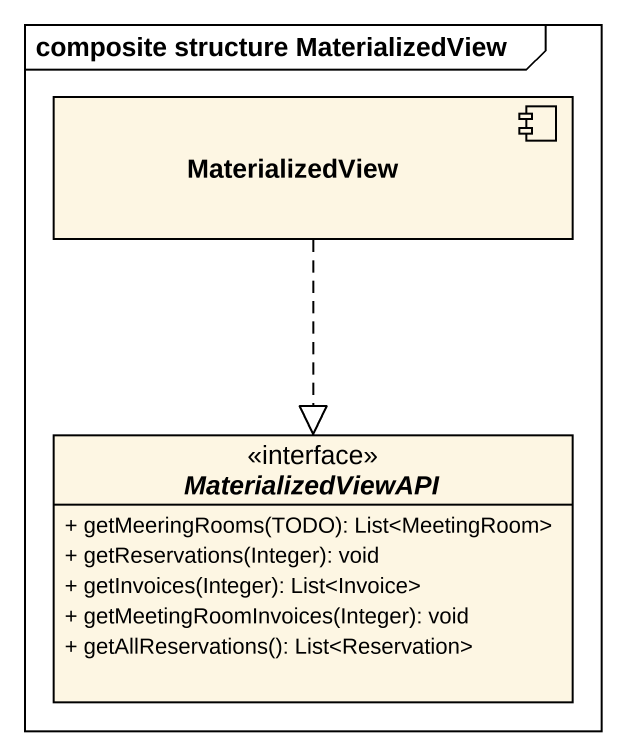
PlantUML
@startuml
mainframe composite structure MaterializedView
allowmixing
hide circle
hide empty members
skinparam classAttributeIconSize 0
component MaterializedView
interface MaterializedViewAPI {
  + getMeeringRooms(TODO): List<MeetingRoom>
  + getReservations(Integer): void
  + getInvoices(Integer): List<Invoice>
  + getMeetingRoomInvoices(Integer): void
  + getAllReservations(): List<Reservation>
}
MaterializedView ..|> MaterializedViewAPI
@enduml
